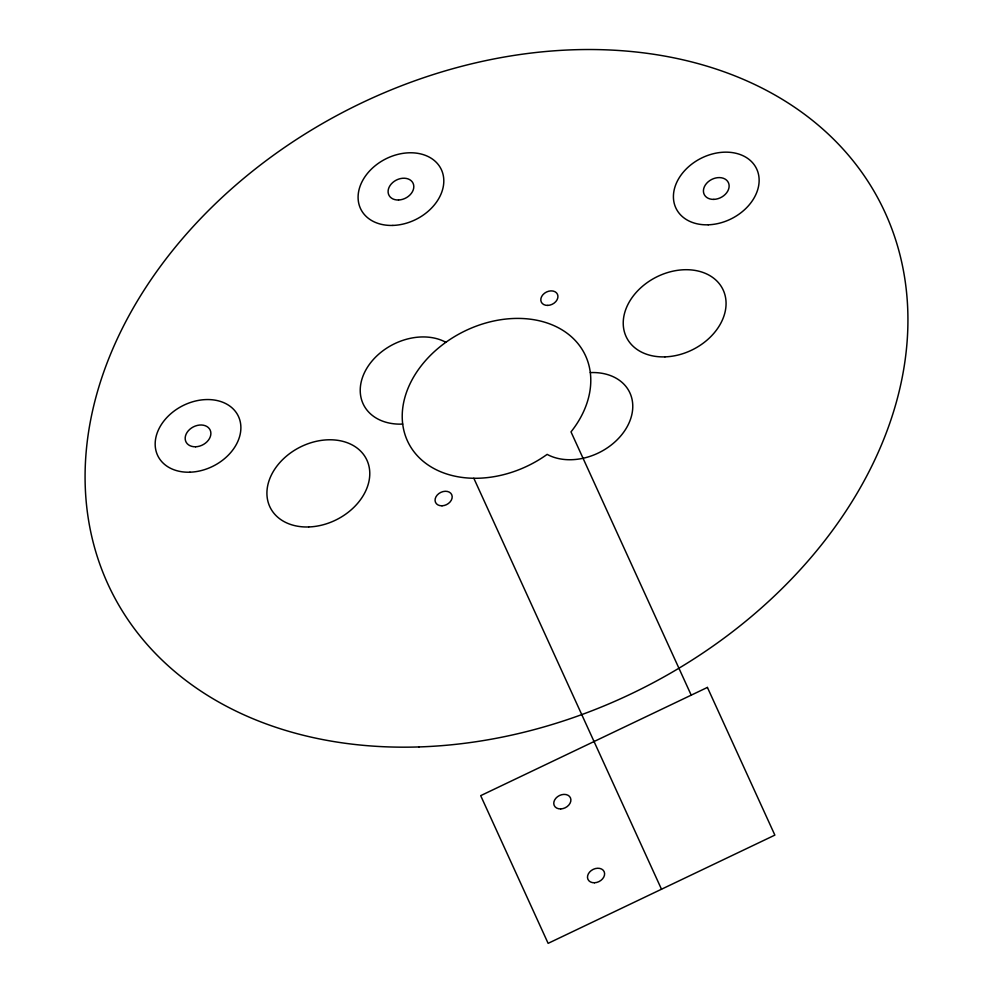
<?xml version="1.0" encoding="UTF-8"?>
<svg xmlns="http://www.w3.org/2000/svg" width="993" height="993" viewBox="0 0 993 993"><rect width="100%" height="100%" fill="white"/><g stroke="black" fill="none" stroke-linecap="round" stroke-linejoin="round"><path stroke-width="1.49" d="M691.215 695.15L571 431.881A98.717 74.388 -26.8 0 0 519.91 318.43A98.717 74.388 -26.8 0 0 403.394 428.355A98.717 74.388 -26.8 0 0 547.143 454.384A53.845 40.576 -26.8 0 0 627.626 425.848A53.845 40.576 -26.8 0 0 590.301 372.598M473.822 478.266L661.499 889.231M402.699 424.085A53.845 40.576 -26.8 0 1 365.374 370.836A53.845 40.576 -26.8 0 1 445.857 342.287M707.413 687.417L480.686 795.654L548.124 943.35L774.863 835.113L707.413 687.417M308.662 526.96A53.845 40.576 -26.8 0 0 366.938 460.193A53.845 40.576 -26.8 0 0 279.455 462.999A53.845 40.576 -26.8 0 0 308.662 526.96M664.962 356.872A53.845 40.576 -26.8 0 0 723.227 290.105A53.845 40.576 -26.8 0 0 635.756 292.923A53.845 40.576 -26.8 0 0 664.962 356.872M195.609 446.776A13.468 10.141 -26.8 0 0 210.181 430.093A13.468 10.141 -26.8 0 0 188.31 430.788A13.468 10.141 -26.8 0 0 195.609 446.776M713.855 199.382A13.468 10.141 -26.8 0 0 728.428 182.687A13.468 10.141 -26.8 0 0 706.557 183.395A13.468 10.141 -26.8 0 0 713.855 199.382M398.528 200.003A13.468 10.141 -26.8 0 0 413.1 183.308A13.468 10.141 -26.8 0 0 391.23 184.015A13.468 10.141 -26.8 0 0 398.528 200.003M442.009 505.797A8.974 6.765 -26.8 0 0 451.728 494.675A8.974 6.765 -26.8 0 0 437.143 495.135A8.974 6.765 -26.8 0 0 442.009 505.797M547.764 305.41A8.974 6.765 -26.8 0 0 557.47 294.276A8.974 6.765 -26.8 0 0 542.886 294.747A8.974 6.765 -26.8 0 0 547.764 305.41M189.961 472.196A44.871 33.812 -26.8 0 0 238.519 416.564A44.871 33.812 -26.8 0 0 165.62 418.897A44.871 33.812 -26.8 0 0 189.961 472.196M392.88 225.423A44.871 33.812 -26.8 0 0 441.438 169.778A44.871 33.812 -26.8 0 0 368.54 172.124A44.871 33.812 -26.8 0 0 392.88 225.423M708.208 224.803A44.871 33.812 -26.8 0 0 756.765 169.158A44.871 33.812 -26.8 0 0 683.867 171.504A44.871 33.812 -26.8 0 0 708.208 224.803M594.435 882.765A8.974 6.765 -26.8 0 0 604.141 871.631A8.974 6.765 -26.8 0 0 589.569 872.102A8.974 6.765 -26.8 0 0 594.435 882.765M560.71 808.923A8.974 6.765 -26.8 0 0 570.429 797.789A8.974 6.765 -26.8 0 0 555.844 798.26A8.974 6.765 -26.8 0 0 560.71 808.923M418.984 746.935A430.788 324.624 -26.8 0 0 885.185 212.787A430.788 324.624 -26.8 0 0 185.343 235.304A430.788 324.624 -26.8 0 0 418.984 746.935"/></g></svg>
